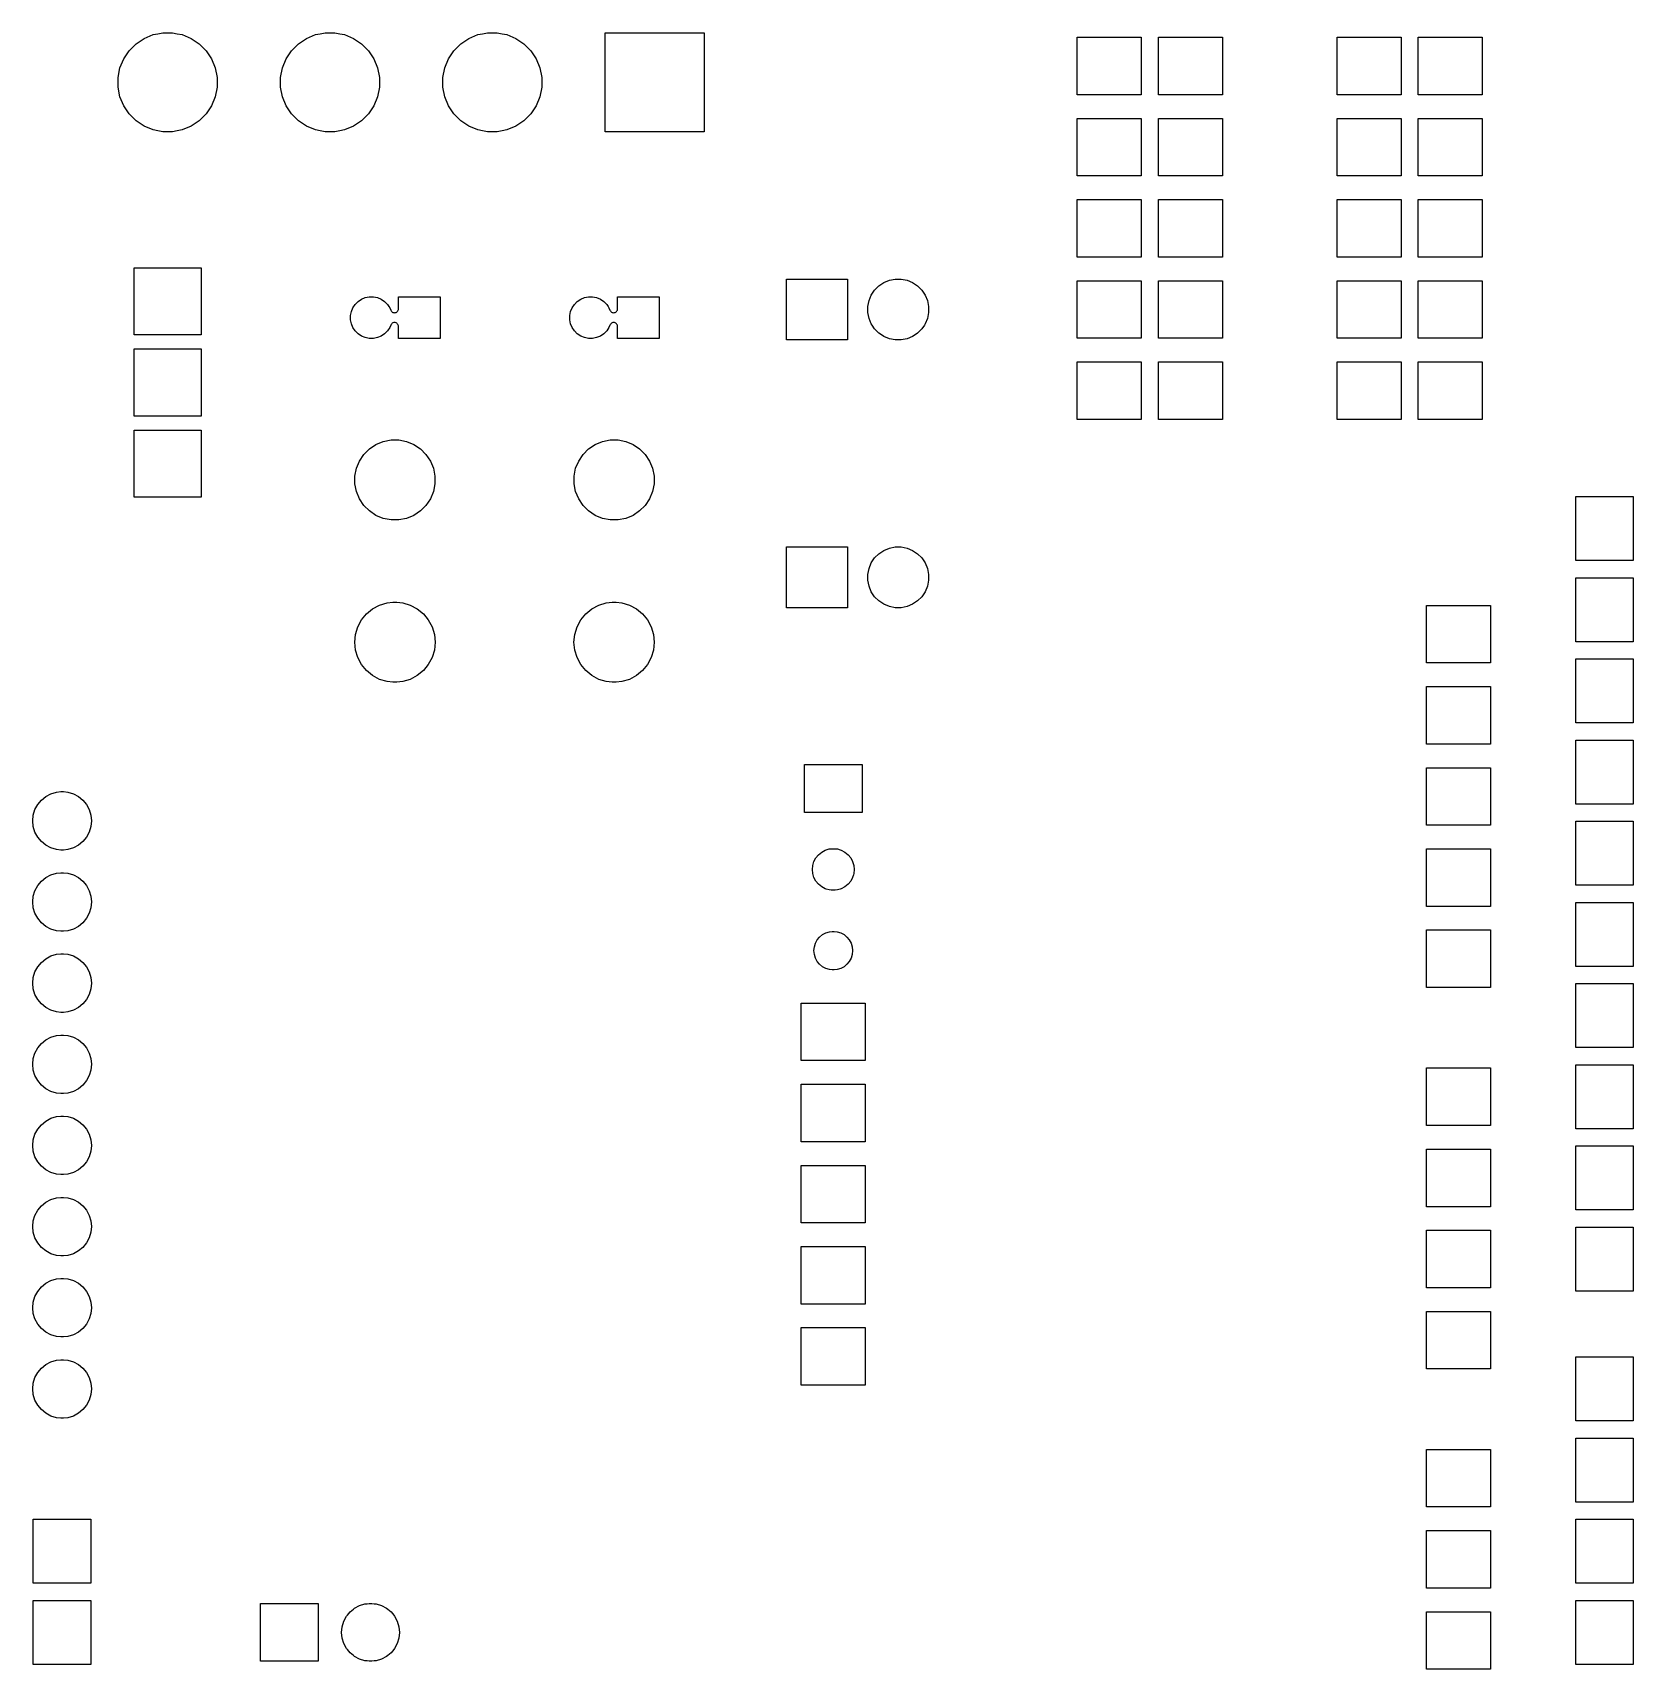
# Model space of a CAD drawing. Extents: x 98 to 148, y -146 to -44.
# Drawn here: x 97.9 to 148, y -95.4 to -44.2 of the extents above; entities that cross this region are included whole.
import ezdxf

# ---------------------------------------------------------------- set-up
doc = ezdxf.new("R2010")
doc.units = 0
doc.header["$MEASUREMENT"] = 0
doc.layers.add('BLACK', color=7, linetype='CONTINUOUS')

msp = doc.modelspace()

# ---------------------------------------------------------------- linework, layer by layer
at = {"layer": 'BLACK', "linetype": 'CONTINUOUS'}
for p, q in [((100.903, -44.7313), (101.119, -44.5153)), ((101.119, -44.5153), (101.373, -44.3455)), ((101.373, -44.3455), (101.656, -44.2286)), ((101.656, -44.2286), (101.805, -44.1988)), ((101.805, -44.1988), (101.955, -44.169)), ((101.955, -44.169), (102.261, -44.169)), ((102.261, -44.169), (102.411, -44.1988)), ((102.411, -44.1988), (102.56, -44.2286)), ((102.56, -44.2286), (102.843, -44.3455)), ((102.843, -44.3455), (103.097, -44.5153)), ((103.097, -44.5153), (103.313, -44.7313)), ((105.983, -44.7313), (106.199, -44.5153)), ((106.199, -44.5153), (106.453, -44.3455)), ((106.453, -44.3455), (106.736, -44.2286)), ((106.736, -44.2286), (106.885, -44.1988)), ((106.885, -44.1988), (107.035, -44.169)), ((107.035, -44.169), (107.341, -44.169)), ((107.341, -44.169), (107.491, -44.1988)), ((107.491, -44.1988), (107.64, -44.2286)), ((107.64, -44.2286), (107.923, -44.3455)), ((107.923, -44.3455), (108.177, -44.5153)), ((108.177, -44.5153), (108.393, -44.7313)), ((111.063, -44.7313), (111.279, -44.5153)), ((111.279, -44.5153), (111.533, -44.3455)), ((111.533, -44.3455), (111.816, -44.2286)), ((111.816, -44.2286), (111.965, -44.1988)), ((111.965, -44.1988), (112.115, -44.169)), ((112.115, -44.169), (112.421, -44.169)), ((112.421, -44.169), (112.571, -44.1988)), ((112.571, -44.1988), (112.72, -44.2286)), ((112.72, -44.2286), (113.003, -44.3455)), ((113.003, -44.3455), (113.257, -44.5153)), ((113.257, -44.5153), (113.473, -44.7313)), ((115.797, -47.271), (115.797, -44.169)), ((115.797, -44.169), (118.899, -44.169)), ((118.899, -44.169), (118.899, -47.271)), ((130.571, -46.113), (130.571, -44.311)), ((130.571, -44.311), (132.573, -44.311)), ((132.573, -44.311), (132.573, -46.113)), ((133.111, -46.113), (133.111, -44.311)), ((133.111, -44.311), (135.113, -44.311)), ((135.113, -44.311), (135.113, -46.113)), ((138.699, -46.113), (138.699, -44.311)), ((138.699, -44.311), (140.701, -44.311)), ((140.701, -44.311), (140.701, -46.113)), ((141.239, -46.113), (141.239, -44.311)), ((141.239, -44.311), (143.241, -44.311)), ((143.241, -44.311), (143.241, -46.113)), ((100.617, -45.2676), (100.734, -44.9853)), ((100.734, -44.9853), (100.903, -44.7313)), ((103.313, -44.7313), (103.482, -44.9853)), ((103.482, -44.9853), (103.599, -45.2676)), ((105.697, -45.2676), (105.814, -44.9853)), ((105.814, -44.9853), (105.983, -44.7313)), ((108.393, -44.7313), (108.562, -44.9853)), ((108.562, -44.9853), (108.679, -45.2676)), ((110.777, -45.2676), (110.894, -44.9853)), ((110.894, -44.9853), (111.063, -44.7313)), ((113.473, -44.7313), (113.642, -44.9853)), ((113.642, -44.9853), (113.759, -45.2676)), ((100.557, -45.5672), (100.617, -45.2676)), ((100.557, -45.8728), (100.557, -45.5672)), ((103.599, -45.2676), (103.659, -45.5672)), ((103.659, -45.5672), (103.659, -45.8728)), ((105.637, -45.5672), (105.697, -45.2676)), ((105.637, -45.8728), (105.637, -45.5672)), ((108.679, -45.2676), (108.739, -45.5672)), ((108.739, -45.5672), (108.739, -45.8728)), ((110.717, -45.5672), (110.777, -45.2676)), ((110.717, -45.8728), (110.717, -45.5672)), ((113.759, -45.2676), (113.819, -45.5672)), ((113.819, -45.5672), (113.819, -45.8728)), ((100.617, -46.1724), (100.557, -45.8728)), ((103.659, -45.8728), (103.599, -46.1724)), ((105.697, -46.1724), (105.637, -45.8728)), ((108.739, -45.8728), (108.679, -46.1724)), ((110.777, -46.1724), (110.717, -45.8728)), ((113.819, -45.8728), (113.759, -46.1724)), ((100.734, -46.4547), (100.617, -46.1724)), ((100.903, -46.7087), (100.734, -46.4547)), ((103.482, -46.4547), (103.313, -46.7087)), ((103.599, -46.1724), (103.482, -46.4547)), ((105.814, -46.4547), (105.697, -46.1724)), ((105.983, -46.7087), (105.814, -46.4547)), ((108.562, -46.4547), (108.393, -46.7087)), ((108.679, -46.1724), (108.562, -46.4547)), ((110.894, -46.4547), (110.777, -46.1724)), ((111.063, -46.7087), (110.894, -46.4547)), ((113.642, -46.4547), (113.473, -46.7087)), ((113.759, -46.1724), (113.642, -46.4547)), ((132.573, -46.113), (130.571, -46.113)), ((135.113, -46.113), (133.111, -46.113)), ((140.701, -46.113), (138.699, -46.113)), ((143.241, -46.113), (141.239, -46.113)), ((101.119, -46.9247), (100.903, -46.7087)), ((101.373, -47.0945), (101.119, -46.9247)), ((101.656, -47.2114), (101.373, -47.0945)), ((102.843, -47.0945), (102.56, -47.2114)), ((103.097, -46.9247), (102.843, -47.0945)), ((103.313, -46.7087), (103.097, -46.9247)), ((106.199, -46.9247), (105.983, -46.7087)), ((106.453, -47.0945), (106.199, -46.9247)), ((106.736, -47.2114), (106.453, -47.0945)), ((107.923, -47.0945), (107.64, -47.2114)), ((108.177, -46.9247), (107.923, -47.0945)), ((108.393, -46.7087), (108.177, -46.9247)), ((111.279, -46.9247), (111.063, -46.7087)), ((111.533, -47.0945), (111.279, -46.9247)), ((111.816, -47.2114), (111.533, -47.0945)), ((113.003, -47.0945), (112.72, -47.2114)), ((113.257, -46.9247), (113.003, -47.0945)), ((113.473, -46.7087), (113.257, -46.9247)), ((130.571, -48.653), (130.571, -46.851)), ((130.571, -46.851), (132.573, -46.851)), ((132.573, -46.851), (132.573, -48.653)), ((133.111, -48.653), (133.111, -46.851)), ((133.111, -46.851), (135.113, -46.851)), ((135.113, -46.851), (135.113, -48.653)), ((138.699, -48.653), (138.699, -46.851)), ((138.699, -46.851), (140.701, -46.851)), ((140.701, -46.851), (140.701, -48.653)), ((141.239, -48.653), (141.239, -46.851)), ((141.239, -46.851), (143.241, -46.851)), ((143.241, -46.851), (143.241, -48.653)), ((101.805, -47.2412), (101.656, -47.2114)), ((101.955, -47.271), (101.805, -47.2412)), ((102.261, -47.271), (101.955, -47.271)), ((102.411, -47.2412), (102.261, -47.271)), ((102.56, -47.2114), (102.411, -47.2412)), ((106.885, -47.2412), (106.736, -47.2114)), ((107.035, -47.271), (106.885, -47.2412)), ((107.341, -47.271), (107.035, -47.271)), ((107.491, -47.2412), (107.341, -47.271)), ((107.64, -47.2114), (107.491, -47.2412)), ((111.965, -47.2412), (111.816, -47.2114)), ((112.115, -47.271), (111.965, -47.2412)), ((112.421, -47.271), (112.115, -47.271)), ((112.571, -47.2412), (112.421, -47.271)), ((112.72, -47.2114), (112.571, -47.2412)), ((118.899, -47.271), (115.797, -47.271)), ((132.573, -48.653), (130.571, -48.653)), ((135.113, -48.653), (133.111, -48.653)), ((140.701, -48.653), (138.699, -48.653)), ((143.241, -48.653), (141.239, -48.653)), ((130.571, -51.193), (130.571, -49.391)), ((130.571, -49.391), (132.573, -49.391)), ((132.573, -49.391), (132.573, -51.193)), ((133.111, -51.193), (133.111, -49.391)), ((133.111, -49.391), (135.113, -49.391)), ((135.113, -49.391), (135.113, -51.193)), ((138.699, -51.193), (138.699, -49.391)), ((138.699, -49.391), (140.701, -49.391)), ((140.701, -49.391), (140.701, -51.193)), ((141.239, -51.193), (141.239, -49.391)), ((141.239, -49.391), (143.241, -49.391)), ((143.241, -49.391), (143.241, -51.193)), ((132.573, -51.193), (130.571, -51.193)), ((135.113, -51.193), (133.111, -51.193)), ((140.701, -51.193), (138.699, -51.193)), ((143.241, -51.193), (141.239, -51.193)), ((101.057, -53.629), (101.057, -51.527)), ((101.057, -51.527), (103.159, -51.527)), ((103.159, -51.527), (103.159, -53.629)), ((121.477, -53.783), (121.477, -51.881)), ((121.477, -51.881), (123.379, -51.881)), ((123.379, -51.881), (123.379, -53.783)), ((124.125, -52.3815), (124.229, -52.2258)), ((124.229, -52.2258), (124.362, -52.0933)), ((124.229, -52.2258), (124.229, -52.2258)), ((124.362, -52.0933), (124.518, -51.9892)), ((124.518, -51.9892), (124.691, -51.9175)), ((124.518, -51.9892), (124.518, -51.9892)), ((124.691, -51.9175), (124.874, -51.881)), ((124.874, -51.881), (125.062, -51.881)), ((125.062, -51.881), (125.245, -51.9175)), ((125.245, -51.9175), (125.418, -51.9892)), ((125.418, -51.9892), (125.418, -51.9892)), ((125.418, -51.9892), (125.574, -52.0933)), ((125.574, -52.0933), (125.707, -52.2258)), ((125.707, -52.2258), (125.707, -52.2258)), ((125.707, -52.2258), (125.811, -52.3815)), ((130.571, -53.733), (130.571, -51.931)), ((130.571, -51.931), (132.573, -51.931)), ((132.573, -51.931), (132.573, -53.733)), ((133.111, -53.733), (133.111, -51.931)), ((133.111, -51.931), (135.113, -51.931)), ((135.113, -51.931), (135.113, -53.733)), ((138.699, -53.733), (138.699, -51.931)), ((138.699, -51.931), (140.701, -51.931)), ((140.701, -51.931), (140.701, -53.733)), ((141.239, -53.733), (141.239, -51.931)), ((141.239, -51.931), (143.241, -51.931)), ((143.241, -51.931), (143.241, -53.733)), ((107.905, -52.7776), (107.976, -52.671)), ((107.976, -52.671), (108.067, -52.5803)), ((108.067, -52.5803), (108.174, -52.5091)), ((108.174, -52.5091), (108.292, -52.46)), ((108.292, -52.46), (108.418, -52.435)), ((108.418, -52.435), (108.546, -52.435)), ((108.546, -52.435), (108.672, -52.46)), ((108.672, -52.46), (108.79, -52.5091)), ((108.79, -52.5091), (108.897, -52.5803)), ((108.897, -52.5803), (108.988, -52.671)), ((108.988, -52.671), (109.033, -52.7383)), ((109.033, -52.7383), (109.059, -52.7776)), ((109.331, -52.8061), (109.331, -52.435)), ((109.331, -52.435), (110.633, -52.435)), ((110.633, -52.435), (110.633, -53.737)), ((114.763, -52.7776), (114.834, -52.671)), ((114.834, -52.671), (114.925, -52.5803)), ((114.925, -52.5803), (115.032, -52.5091)), ((115.032, -52.5091), (115.15, -52.46)), ((115.15, -52.46), (115.276, -52.435)), ((115.276, -52.435), (115.404, -52.435)), ((115.404, -52.435), (115.53, -52.46)), ((115.53, -52.46), (115.648, -52.5091)), ((115.648, -52.5091), (115.755, -52.5803)), ((115.755, -52.5803), (115.846, -52.671)), ((115.846, -52.671), (115.891, -52.7383)), ((115.891, -52.7383), (115.917, -52.7776)), ((116.189, -52.8061), (116.189, -52.435)), ((116.189, -52.435), (117.491, -52.435)), ((117.491, -52.435), (117.491, -53.737)), ((124.017, -52.7383), (124.054, -52.5546)), ((124.017, -52.9257), (124.017, -52.7383)), ((124.054, -52.5546), (124.125, -52.3815)), ((125.811, -52.3815), (125.882, -52.5546)), ((125.882, -52.5546), (125.919, -52.7383)), ((125.919, -52.7383), (125.919, -52.9257)), ((107.831, -53.0219), (107.856, -52.8961)), ((107.831, -53.1501), (107.831, -53.0219)), ((107.856, -53.2759), (107.831, -53.1501)), ((107.856, -52.8961), (107.905, -52.7776)), ((109.059, -52.7776), (109.091, -52.8539)), ((109.091, -52.8539), (109.102, -52.8756)), ((109.102, -52.8756), (109.118, -52.8945)), ((109.118, -52.8945), (109.137, -52.91)), ((109.137, -53.262), (109.118, -53.2775)), ((109.137, -52.91), (109.158, -52.9216)), ((109.158, -53.2504), (109.137, -53.262)), ((109.158, -52.9216), (109.182, -52.9287)), ((109.182, -53.2433), (109.158, -53.2504)), ((109.182, -52.9287), (109.206, -52.9311)), ((109.206, -53.2409), (109.182, -53.2433)), ((109.206, -52.9311), (109.23, -52.9287)), ((109.23, -53.2433), (109.206, -53.2409)), ((109.23, -52.9287), (109.254, -52.9216)), ((109.254, -53.2504), (109.23, -53.2433)), ((109.254, -52.9216), (109.275, -52.91)), ((109.275, -53.262), (109.254, -53.2504)), ((109.275, -52.91), (109.294, -52.8945)), ((109.294, -53.2775), (109.275, -53.262)), ((109.294, -52.8945), (109.31, -52.8756)), ((109.31, -52.8756), (109.321, -52.8539)), ((109.321, -52.8539), (109.329, -52.8305)), ((109.329, -52.8305), (109.331, -52.8061)), ((114.689, -53.0219), (114.714, -52.8961)), ((114.689, -53.1501), (114.689, -53.0219)), ((114.714, -53.2759), (114.689, -53.1501)), ((114.714, -52.8961), (114.763, -52.7776)), ((115.917, -52.7776), (115.949, -52.8539)), ((115.949, -52.8539), (115.96, -52.8756)), ((115.96, -52.8756), (115.976, -52.8945)), ((115.976, -52.8945), (115.995, -52.91)), ((115.995, -53.262), (115.976, -53.2775)), ((115.995, -52.91), (116.016, -52.9216)), ((116.016, -53.2504), (115.995, -53.262)), ((116.016, -52.9216), (116.04, -52.9287)), ((116.04, -53.2433), (116.016, -53.2504)), ((116.04, -52.9287), (116.064, -52.9311)), ((116.064, -53.2409), (116.04, -53.2433)), ((116.064, -52.9311), (116.088, -52.9287)), ((116.088, -53.2433), (116.064, -53.2409)), ((116.088, -52.9287), (116.112, -52.9216)), ((116.112, -53.2504), (116.088, -53.2433)), ((116.112, -52.9216), (116.133, -52.91)), ((116.133, -53.262), (116.112, -53.2504)), ((116.133, -52.91), (116.152, -52.8945)), ((116.152, -53.2775), (116.133, -53.262)), ((116.152, -52.8945), (116.168, -52.8756)), ((116.168, -52.8756), (116.179, -52.8539)), ((116.179, -52.8539), (116.187, -52.8305)), ((116.187, -52.8305), (116.189, -52.8061)), ((124.054, -53.1094), (124.017, -52.9257)), ((124.125, -53.2825), (124.054, -53.1094)), ((125.882, -53.1094), (125.811, -53.2825)), ((125.919, -52.9257), (125.882, -53.1094)), ((103.159, -53.629), (101.057, -53.629)), ((107.905, -53.3944), (107.856, -53.2759)), ((107.976, -53.501), (107.905, -53.3944)), ((108.067, -53.5917), (107.976, -53.501)), ((108.174, -53.6629), (108.067, -53.5917)), ((108.292, -53.712), (108.174, -53.6629)), ((108.174, -53.6629), (108.174, -53.6629)), ((108.174, -53.6629), (108.174, -53.6629)), ((108.418, -53.737), (108.292, -53.712)), ((108.546, -53.737), (108.418, -53.737)), ((108.672, -53.712), (108.546, -53.737)), ((108.79, -53.6629), (108.672, -53.712)), ((108.897, -53.5917), (108.79, -53.6629)), ((108.79, -53.6629), (108.79, -53.6629)), ((108.79, -53.6629), (108.79, -53.6629)), ((108.988, -53.501), (108.897, -53.5917)), ((109.059, -53.3944), (108.988, -53.501)), ((109.091, -53.3181), (109.059, -53.3944)), ((109.102, -53.2964), (109.091, -53.3181)), ((109.118, -53.2775), (109.102, -53.2964)), ((109.31, -53.2964), (109.294, -53.2775)), ((109.321, -53.3181), (109.31, -53.2964)), ((109.329, -53.3415), (109.321, -53.3181)), ((109.331, -53.3659), (109.329, -53.3415)), ((109.331, -53.737), (109.331, -53.3659)), ((110.633, -53.737), (109.331, -53.737)), ((114.763, -53.3944), (114.714, -53.2759)), ((114.834, -53.501), (114.763, -53.3944)), ((114.925, -53.5917), (114.834, -53.501)), ((115.032, -53.6629), (114.925, -53.5917)), ((115.15, -53.712), (115.032, -53.6629)), ((115.032, -53.6629), (115.032, -53.6629)), ((115.032, -53.6629), (115.032, -53.6629)), ((115.276, -53.737), (115.15, -53.712)), ((115.404, -53.737), (115.276, -53.737)), ((115.53, -53.712), (115.404, -53.737)), ((115.648, -53.6629), (115.53, -53.712)), ((115.755, -53.5917), (115.648, -53.6629)), ((115.648, -53.6629), (115.648, -53.6629)), ((115.648, -53.6629), (115.648, -53.6629)), ((115.846, -53.501), (115.755, -53.5917)), ((115.917, -53.3944), (115.846, -53.501)), ((115.949, -53.3181), (115.917, -53.3944)), ((115.96, -53.2964), (115.949, -53.3181)), ((115.976, -53.2775), (115.96, -53.2964)), ((116.168, -53.2964), (116.152, -53.2775)), ((116.179, -53.3181), (116.168, -53.2964)), ((116.187, -53.3415), (116.179, -53.3181)), ((116.189, -53.3659), (116.187, -53.3415)), ((116.189, -53.737), (116.189, -53.3659)), ((117.491, -53.737), (116.189, -53.737)), ((124.149, -53.3181), (124.125, -53.2825)), ((124.229, -53.4382), (124.149, -53.3181)), ((124.362, -53.5707), (124.229, -53.4382)), ((124.44, -53.6231), (124.362, -53.5707)), ((124.518, -53.6748), (124.44, -53.6231)), ((124.691, -53.7465), (124.518, -53.6748)), ((124.874, -53.783), (124.691, -53.7465)), ((125.245, -53.7465), (125.062, -53.783)), ((125.418, -53.6748), (125.245, -53.7465)), ((125.496, -53.6231), (125.418, -53.6748)), ((125.574, -53.5707), (125.496, -53.6231)), ((125.707, -53.4382), (125.574, -53.5707)), ((125.787, -53.3181), (125.707, -53.4382)), ((125.811, -53.2825), (125.787, -53.3181)), ((132.573, -53.733), (130.571, -53.733)), ((135.113, -53.733), (133.111, -53.733)), ((140.701, -53.733), (138.699, -53.733)), ((143.241, -53.733), (141.239, -53.733)), ((101.057, -56.169), (101.057, -54.067)), ((101.057, -54.067), (103.159, -54.067)), ((103.159, -54.067), (103.159, -56.169)), ((123.379, -53.783), (121.477, -53.783)), ((125.062, -53.783), (124.874, -53.783)), ((130.571, -56.273), (130.571, -54.471)), ((130.571, -54.471), (132.573, -54.471)), ((132.573, -54.471), (132.573, -56.273)), ((133.111, -56.273), (133.111, -54.471)), ((133.111, -54.471), (135.113, -54.471)), ((135.113, -54.471), (135.113, -56.273)), ((138.699, -56.273), (138.699, -54.471)), ((138.699, -54.471), (140.701, -54.471)), ((140.701, -54.471), (140.701, -56.273)), ((141.239, -56.273), (141.239, -54.471)), ((141.239, -54.471), (143.241, -54.471)), ((143.241, -54.471), (143.241, -56.273)), ((103.159, -56.169), (101.057, -56.169)), ((132.573, -56.273), (130.571, -56.273)), ((135.113, -56.273), (133.111, -56.273)), ((140.701, -56.273), (138.699, -56.273)), ((143.241, -56.273), (141.239, -56.273)), ((101.057, -58.709), (101.057, -56.607)), ((101.057, -56.607), (103.159, -56.607)), ((103.159, -56.607), (103.159, -58.709)), ((108.248, -57.3685), (108.423, -57.1943)), ((108.423, -57.1943), (108.627, -57.0574)), ((108.627, -57.0574), (108.855, -56.9631)), ((108.855, -56.9631), (109.097, -56.915)), ((109.097, -56.915), (109.343, -56.915)), ((109.343, -56.915), (109.585, -56.9631)), ((109.585, -56.9631), (109.813, -57.0574)), ((109.813, -57.0574), (110.017, -57.1943)), ((110.017, -57.1943), (110.192, -57.3685)), ((115.106, -57.3685), (115.281, -57.1943)), ((115.281, -57.1943), (115.485, -57.0574)), ((115.485, -57.0574), (115.713, -56.9631)), ((115.713, -56.9631), (115.955, -56.915)), ((115.955, -56.915), (116.201, -56.915)), ((116.201, -56.915), (116.443, -56.9631)), ((116.443, -56.9631), (116.671, -57.0574)), ((116.671, -57.0574), (116.875, -57.1943)), ((116.875, -57.1943), (117.05, -57.3685)), ((107.969, -58.0428), (108.017, -57.8011)), ((108.017, -57.8011), (108.111, -57.5734)), ((108.111, -57.5734), (108.248, -57.3685)), ((110.192, -57.3685), (110.329, -57.5734)), ((110.329, -57.5734), (110.423, -57.8011)), ((110.423, -57.8011), (110.471, -58.0428)), ((114.827, -58.0428), (114.875, -57.8011)), ((114.875, -57.8011), (114.969, -57.5734)), ((114.969, -57.5734), (115.106, -57.3685)), ((117.05, -57.3685), (117.187, -57.5734)), ((117.187, -57.5734), (117.281, -57.8011)), ((117.281, -57.8011), (117.329, -58.0428)), ((107.969, -58.2892), (107.969, -58.0428)), ((108.017, -58.5309), (107.969, -58.2892)), ((110.471, -58.2892), (110.423, -58.5309)), ((110.471, -58.0428), (110.471, -58.2892)), ((114.827, -58.2892), (114.827, -58.0428)), ((114.875, -58.5309), (114.827, -58.2892)), ((117.329, -58.2892), (117.281, -58.5309)), ((117.329, -58.0428), (117.329, -58.2892)), ((103.159, -58.709), (101.057, -58.709)), ((108.111, -58.7586), (108.017, -58.5309)), ((108.248, -58.9635), (108.111, -58.7586)), ((110.329, -58.7586), (110.192, -58.9635)), ((110.423, -58.5309), (110.329, -58.7586)), ((114.969, -58.7586), (114.875, -58.5309)), ((115.106, -58.9635), (114.969, -58.7586)), ((117.187, -58.7586), (117.05, -58.9635)), ((117.281, -58.5309), (117.187, -58.7586)), ((146.165, -60.691), (146.165, -58.689)), ((146.165, -58.689), (147.967, -58.689)), ((147.967, -58.689), (147.967, -60.691)), ((108.423, -59.1377), (108.248, -58.9635)), ((108.627, -59.2746), (108.423, -59.1377)), ((108.855, -59.3689), (108.627, -59.2746)), ((108.627, -59.2746), (108.627, -59.2746)), ((108.627, -59.2746), (108.627, -59.2746)), ((109.097, -59.417), (108.855, -59.3689)), ((109.585, -59.3689), (109.343, -59.417)), ((109.813, -59.2746), (109.585, -59.3689)), ((110.017, -59.1377), (109.813, -59.2746)), ((109.813, -59.2746), (109.813, -59.2746)), ((109.813, -59.2746), (109.813, -59.2746)), ((110.192, -58.9635), (110.017, -59.1377)), ((115.281, -59.1377), (115.106, -58.9635)), ((115.485, -59.2746), (115.281, -59.1377)), ((115.713, -59.3689), (115.485, -59.2746)), ((115.485, -59.2746), (115.485, -59.2746)), ((115.485, -59.2746), (115.485, -59.2746)), ((115.955, -59.417), (115.713, -59.3689)), ((116.443, -59.3689), (116.201, -59.417)), ((116.671, -59.2746), (116.443, -59.3689)), ((116.875, -59.1377), (116.671, -59.2746)), ((116.671, -59.2746), (116.671, -59.2746)), ((116.671, -59.2746), (116.671, -59.2746)), ((117.05, -58.9635), (116.875, -59.1377)), ((109.343, -59.417), (109.097, -59.417)), ((116.201, -59.417), (115.955, -59.417)), ((121.477, -62.165), (121.477, -60.263)), ((121.477, -60.263), (123.379, -60.263)), ((123.379, -60.263), (123.379, -62.165)), ((124.362, -60.4753), (124.518, -60.3712)), ((124.518, -60.3712), (124.691, -60.2995)), ((124.518, -60.3712), (124.518, -60.3712)), ((124.691, -60.2995), (124.874, -60.263)), ((124.874, -60.263), (125.062, -60.263)), ((125.062, -60.263), (125.245, -60.2995)), ((125.245, -60.2995), (125.418, -60.3712)), ((125.418, -60.3712), (125.418, -60.3712)), ((125.418, -60.3712), (125.574, -60.4753)), ((124.017, -61.1203), (124.054, -60.9366)), ((124.054, -60.9366), (124.125, -60.7635)), ((124.125, -60.7635), (124.229, -60.6078)), ((124.229, -60.6078), (124.362, -60.4753)), ((124.229, -60.6078), (124.229, -60.6078)), ((125.574, -60.4753), (125.707, -60.6078)), ((125.707, -60.6078), (125.707, -60.6078)), ((125.707, -60.6078), (125.811, -60.7635)), ((125.811, -60.7635), (125.882, -60.9366)), ((125.882, -60.9366), (125.919, -61.1203)), ((147.967, -60.691), (146.165, -60.691)), ((124.017, -61.3077), (124.017, -61.1203)), ((124.054, -61.4914), (124.017, -61.3077)), ((125.919, -61.3077), (125.882, -61.4914)), ((125.919, -61.1203), (125.919, -61.3077)), ((146.165, -63.231), (146.165, -61.229)), ((146.165, -61.229), (147.967, -61.229)), ((147.967, -61.229), (147.967, -63.231)), ((124.125, -61.6645), (124.054, -61.4914)), ((124.229, -61.8202), (124.125, -61.6645)), ((124.125, -61.6645), (124.125, -61.6645)), ((124.362, -61.9527), (124.229, -61.8202)), ((124.425, -61.995), (124.362, -61.9527)), ((125.574, -61.9527), (125.511, -61.995)), ((125.707, -61.8202), (125.574, -61.9527)), ((125.811, -61.6645), (125.707, -61.8202)), ((125.882, -61.4914), (125.811, -61.6645)), ((125.811, -61.6645), (125.811, -61.6645)), ((108.175, -62.5476), (108.331, -62.3571)), ((108.331, -62.3571), (108.522, -62.2008)), ((108.522, -62.2008), (108.739, -62.0846)), ((108.739, -62.0846), (108.975, -62.0131)), ((108.975, -62.0131), (109.159, -61.995)), ((109.159, -61.995), (109.281, -61.995)), ((109.281, -61.995), (109.465, -62.0131)), ((109.465, -62.0131), (109.701, -62.0846)), ((109.701, -62.0846), (109.918, -62.2008)), ((109.918, -62.2008), (110.109, -62.3571)), ((110.109, -62.3571), (110.265, -62.5476)), ((115.033, -62.5476), (115.189, -62.3571)), ((115.189, -62.3571), (115.38, -62.2008)), ((115.38, -62.2008), (115.597, -62.0846)), ((115.597, -62.0846), (115.833, -62.0131)), ((115.833, -62.0131), (116.017, -61.995)), ((116.017, -61.995), (116.139, -61.995)), ((116.139, -61.995), (116.323, -62.0131)), ((116.323, -62.0131), (116.559, -62.0846)), ((116.559, -62.0846), (116.776, -62.2008)), ((116.776, -62.2008), (116.967, -62.3571)), ((116.967, -62.3571), (117.123, -62.5476)), ((123.379, -62.165), (121.477, -62.165)), ((124.518, -62.0568), (124.425, -61.995)), ((124.691, -62.1285), (124.518, -62.0568)), ((124.874, -62.165), (124.691, -62.1285)), ((125.062, -62.165), (124.874, -62.165)), ((125.245, -62.1285), (125.062, -62.165)), ((125.418, -62.0568), (125.245, -62.1285)), ((125.511, -61.995), (125.418, -62.0568)), ((141.493, -63.893), (141.493, -62.091)), ((141.493, -62.091), (143.495, -62.091)), ((143.495, -62.091), (143.495, -63.893)), ((107.987, -63.0008), (108.059, -62.7649)), ((108.059, -62.7649), (108.175, -62.5476)), ((110.265, -62.5476), (110.381, -62.7649)), ((110.381, -62.7649), (110.453, -63.0008)), ((114.845, -63.0008), (114.917, -62.7649)), ((114.917, -62.7649), (115.033, -62.5476)), ((117.123, -62.5476), (117.239, -62.7649)), ((117.239, -62.7649), (117.311, -63.0008)), ((107.963, -63.246), (107.987, -63.0008)), ((107.987, -63.4912), (107.963, -63.246)), ((108.059, -63.7271), (107.987, -63.4912)), ((110.453, -63.4912), (110.381, -63.7271)), ((110.453, -63.0008), (110.477, -63.246)), ((110.477, -63.246), (110.453, -63.4912)), ((114.821, -63.246), (114.845, -63.0008)), ((114.845, -63.4912), (114.821, -63.246)), ((114.917, -63.7271), (114.845, -63.4912)), ((117.311, -63.4912), (117.239, -63.7271)), ((117.311, -63.0008), (117.335, -63.246)), ((117.335, -63.246), (117.311, -63.4912)), ((147.967, -63.231), (146.165, -63.231)), ((108.175, -63.9444), (108.059, -63.7271)), ((108.331, -64.1349), (108.175, -63.9444)), ((110.265, -63.9444), (110.109, -64.1349)), ((110.381, -63.7271), (110.265, -63.9444)), ((115.033, -63.9444), (114.917, -63.7271)), ((115.189, -64.1349), (115.033, -63.9444)), ((117.123, -63.9444), (116.967, -64.1349)), ((117.239, -63.7271), (117.123, -63.9444)), ((143.495, -63.893), (141.493, -63.893)), ((146.165, -65.771), (146.165, -63.769)), ((146.165, -63.769), (147.967, -63.769)), ((147.967, -63.769), (147.967, -65.771)), ((108.522, -64.2912), (108.331, -64.1349)), ((108.739, -64.4074), (108.522, -64.2912)), ((108.975, -64.4789), (108.739, -64.4074)), ((109.159, -64.497), (108.975, -64.4789)), ((109.281, -64.497), (109.159, -64.497)), ((109.465, -64.4789), (109.281, -64.497)), ((109.701, -64.4074), (109.465, -64.4789)), ((109.918, -64.2912), (109.701, -64.4074)), ((110.109, -64.1349), (109.918, -64.2912)), ((115.38, -64.2912), (115.189, -64.1349)), ((115.597, -64.4074), (115.38, -64.2912)), ((115.833, -64.4789), (115.597, -64.4074)), ((116.017, -64.497), (115.833, -64.4789)), ((116.139, -64.497), (116.017, -64.497)), ((116.323, -64.4789), (116.139, -64.497)), ((116.559, -64.4074), (116.323, -64.4789)), ((116.776, -64.2912), (116.559, -64.4074)), ((116.967, -64.1349), (116.776, -64.2912)), ((141.493, -66.433), (141.493, -64.631)), ((141.493, -64.631), (143.495, -64.631)), ((143.495, -64.631), (143.495, -66.433)), ((147.967, -65.771), (146.165, -65.771)), ((143.495, -66.433), (141.493, -66.433)), ((146.165, -68.311), (146.165, -66.309)), ((146.165, -66.309), (147.967, -66.309)), ((147.967, -66.309), (147.967, -68.311)), ((122.035, -68.569), (122.035, -67.067)), ((122.035, -67.067), (123.837, -67.067)), ((123.837, -67.067), (123.837, -68.569)), ((141.493, -68.973), (141.493, -67.171)), ((141.493, -67.171), (143.495, -67.171)), ((143.495, -67.171), (143.495, -68.973)), ((98.1562, -68.1842), (98.2954, -68.0699)), ((98.2954, -68.0699), (98.4543, -67.9849)), ((98.4543, -67.9849), (98.6267, -67.9326)), ((98.6267, -67.9326), (98.7611, -67.9194)), ((98.7611, -67.9194), (98.8509, -67.9194)), ((98.8509, -67.9194), (98.9853, -67.9326)), ((98.9853, -67.9326), (99.1577, -67.9849)), ((99.1577, -67.9849), (99.3166, -68.0699)), ((99.3166, -68.0699), (99.4558, -68.1842)), ((97.9046, -68.6547), (97.9569, -68.4823)), ((97.9569, -68.4823), (98.0419, -68.3234)), ((98.0419, -68.3234), (98.1562, -68.1842)), ((99.4558, -68.1842), (99.5701, -68.3234)), ((99.5701, -68.3234), (99.6551, -68.4823)), ((99.6551, -68.4823), (99.7074, -68.6547)), ((123.837, -68.569), (122.035, -68.569)), ((147.967, -68.311), (146.165, -68.311)), ((97.887, -68.834), (97.9046, -68.6547)), ((97.9046, -69.0133), (97.887, -68.834)), ((97.9569, -69.1857), (97.9046, -69.0133)), ((99.7074, -69.0133), (99.6551, -69.1857)), ((99.7074, -68.6547), (99.725, -68.834)), ((99.725, -68.834), (99.7074, -69.0133)), ((143.495, -68.973), (141.493, -68.973)), ((146.165, -70.851), (146.165, -68.849)), ((146.165, -68.849), (147.967, -68.849)), ((147.967, -68.849), (147.967, -70.851)), ((98.0419, -69.3446), (97.9569, -69.1857)), ((98.1562, -69.4838), (98.0419, -69.3446)), ((98.2954, -69.5981), (98.1562, -69.4838)), ((98.4543, -69.6831), (98.2954, -69.5981)), ((99.3166, -69.5981), (99.1577, -69.6831)), ((99.4558, -69.4838), (99.3166, -69.5981)), ((99.5701, -69.3446), (99.4558, -69.4838)), ((99.6551, -69.1857), (99.5701, -69.3446)), ((98.6267, -69.7354), (98.4543, -69.6831)), ((98.7611, -69.7486), (98.6267, -69.7354)), ((98.8509, -69.7486), (98.7611, -69.7486)), ((98.9853, -69.7354), (98.8509, -69.7486)), ((99.1577, -69.6831), (98.9853, -69.7354)), ((122.294, -70.2304), (122.332, -70.1077)), ((122.332, -70.1077), (122.392, -69.9946)), ((122.332, -70.1077), (122.332, -70.1077)), ((122.392, -69.9946), (122.473, -69.8954)), ((122.473, -69.8954), (122.573, -69.8141)), ((122.573, -69.8141), (122.686, -69.7536)), ((122.686, -69.7536), (122.718, -69.744)), ((122.718, -69.744), (122.808, -69.7164)), ((122.808, -69.7164), (122.872, -69.7101)), ((122.872, -69.7101), (122.904, -69.707)), ((122.904, -69.707), (122.968, -69.707)), ((122.968, -69.707), (123, -69.7101)), ((123, -69.7101), (123.064, -69.7164)), ((123.064, -69.7164), (123.154, -69.744)), ((123.154, -69.744), (123.186, -69.7536)), ((123.186, -69.7536), (123.299, -69.8141)), ((123.299, -69.8141), (123.399, -69.8954)), ((123.399, -69.8954), (123.48, -69.9946)), ((123.48, -69.9946), (123.54, -70.1077)), ((123.54, -70.1077), (123.54, -70.1077)), ((123.54, -70.1077), (123.578, -70.2304)), ((141.493, -71.513), (141.493, -69.711)), ((141.493, -69.711), (143.495, -69.711)), ((143.495, -69.711), (143.495, -71.513)), ((98.1562, -70.7242), (98.2954, -70.6099)), ((98.2954, -70.6099), (98.4543, -70.5249)), ((98.4543, -70.5249), (98.6267, -70.4726)), ((98.6267, -70.4726), (98.7611, -70.4594)), ((98.7611, -70.4594), (98.8509, -70.4594)), ((98.8509, -70.4594), (98.9853, -70.4726)), ((98.9853, -70.4726), (99.1577, -70.5249)), ((99.1577, -70.5249), (99.3166, -70.6099)), ((99.3166, -70.6099), (99.4558, -70.7242)), ((122.282, -70.358), (122.294, -70.2304)), ((122.294, -70.4856), (122.282, -70.358)), ((122.306, -70.5249), (122.294, -70.4856)), ((122.332, -70.6083), (122.306, -70.5249)), ((122.392, -70.7214), (122.332, -70.6083)), ((123.54, -70.6083), (123.48, -70.7214)), ((123.566, -70.5249), (123.54, -70.6083)), ((123.578, -70.4856), (123.566, -70.5249)), ((123.578, -70.2304), (123.59, -70.358)), ((123.59, -70.358), (123.578, -70.4856)), ((97.887, -71.374), (97.9046, -71.1947)), ((97.9046, -71.1947), (97.9569, -71.0223)), ((97.9569, -71.0223), (98.0419, -70.8634)), ((98.0419, -70.8634), (98.1562, -70.7242)), ((99.4558, -70.7242), (99.5701, -70.8634)), ((99.5701, -70.8634), (99.6551, -71.0223)), ((99.6551, -71.0223), (99.7074, -71.1947)), ((99.7074, -71.1947), (99.725, -71.374)), ((122.473, -70.8206), (122.392, -70.7214)), ((122.573, -70.9019), (122.473, -70.8206)), ((122.686, -70.9624), (122.573, -70.9019)), ((122.718, -70.972), (122.686, -70.9624)), ((122.808, -70.9996), (122.718, -70.972)), ((122.872, -71.0059), (122.808, -70.9996)), ((122.904, -71.009), (122.872, -71.0059)), ((122.968, -71.009), (122.904, -71.009)), ((123, -71.0059), (122.968, -71.009)), ((123.064, -70.9996), (123, -71.0059)), ((123.154, -70.972), (123.064, -70.9996)), ((123.186, -70.9624), (123.154, -70.972)), ((123.299, -70.9019), (123.186, -70.9624)), ((123.399, -70.8206), (123.299, -70.9019)), ((123.48, -70.7214), (123.399, -70.8206)), ((147.967, -70.851), (146.165, -70.851)), ((97.9046, -71.5533), (97.887, -71.374)), ((97.9569, -71.7257), (97.9046, -71.5533)), ((99.7074, -71.5533), (99.6551, -71.7257)), ((99.725, -71.374), (99.7074, -71.5533)), ((143.495, -71.513), (141.493, -71.513)), ((146.165, -73.391), (146.165, -71.389)), ((146.165, -71.389), (147.967, -71.389)), ((147.967, -71.389), (147.967, -73.391)), ((98.0419, -71.8846), (97.9569, -71.7257)), ((98.1562, -72.0238), (98.0419, -71.8846)), ((98.2954, -72.1381), (98.1562, -72.0238)), ((98.4543, -72.2231), (98.2954, -72.1381)), ((99.3166, -72.1381), (99.1577, -72.2231)), ((99.4558, -72.0238), (99.3166, -72.1381)), ((99.5701, -71.8846), (99.4558, -72.0238)), ((99.6551, -71.7257), (99.5701, -71.8846)), ((98.6267, -72.2754), (98.4543, -72.2231)), ((98.7611, -72.2886), (98.6267, -72.2754)), ((98.8509, -72.2886), (98.7611, -72.2886)), ((98.9853, -72.2754), (98.8509, -72.2886)), ((99.1577, -72.2231), (98.9853, -72.2754)), ((122.344, -72.7802), (122.378, -72.6669)), ((122.378, -72.6669), (122.434, -72.5625)), ((122.434, -72.5625), (122.509, -72.471)), ((122.509, -72.471), (122.6, -72.3959)), ((122.6, -72.3959), (122.705, -72.3401)), ((122.705, -72.3401), (122.818, -72.3057)), ((122.818, -72.3057), (122.906, -72.297)), ((122.906, -72.297), (122.966, -72.297)), ((122.966, -72.297), (123.054, -72.3057)), ((123.054, -72.3057), (123.167, -72.3401)), ((123.167, -72.3401), (123.272, -72.3959)), ((123.272, -72.3959), (123.363, -72.471)), ((123.363, -72.471), (123.438, -72.5625)), ((123.438, -72.5625), (123.494, -72.6669)), ((123.494, -72.6669), (123.528, -72.7802)), ((141.493, -74.053), (141.493, -72.251)), ((141.493, -72.251), (143.495, -72.251)), ((143.495, -72.251), (143.495, -74.053)), ((98.1562, -73.2642), (98.2954, -73.1499)), ((98.2954, -73.1499), (98.4543, -73.0649)), ((98.4543, -73.0649), (98.6267, -73.0126)), ((98.6267, -73.0126), (98.7611, -72.9994)), ((98.7611, -72.9994), (98.8509, -72.9994)), ((98.8509, -72.9994), (98.9853, -73.0126)), ((98.9853, -73.0126), (99.1577, -73.0649)), ((99.1577, -73.0649), (99.3166, -73.1499)), ((99.3166, -73.1499), (99.4558, -73.2642)), ((122.332, -72.898), (122.344, -72.7802)), ((122.344, -73.0158), (122.332, -72.898)), ((122.378, -73.1291), (122.344, -73.0158)), ((122.434, -73.2335), (122.378, -73.1291)), ((122.509, -73.325), (122.434, -73.2335)), ((123.438, -73.2335), (123.363, -73.325)), ((123.494, -73.1291), (123.438, -73.2335)), ((123.528, -73.0158), (123.494, -73.1291)), ((123.528, -72.7802), (123.54, -72.898)), ((123.54, -72.898), (123.528, -73.0158)), ((97.887, -73.914), (97.9046, -73.7347)), ((97.9046, -73.7347), (97.9569, -73.5623)), ((97.9569, -73.5623), (98.0419, -73.4034)), ((98.0419, -73.4034), (98.1562, -73.2642)), ((99.4558, -73.2642), (99.5701, -73.4034)), ((99.5701, -73.4034), (99.6551, -73.5623)), ((99.6551, -73.5623), (99.7074, -73.7347)), ((99.7074, -73.7347), (99.725, -73.914)), ((122.6, -73.4001), (122.509, -73.325)), ((122.705, -73.4559), (122.6, -73.4001)), ((122.818, -73.4903), (122.705, -73.4559)), ((122.906, -73.499), (122.818, -73.4903)), ((122.966, -73.499), (122.906, -73.499)), ((123.054, -73.4903), (122.966, -73.499)), ((123.167, -73.4559), (123.054, -73.4903)), ((123.272, -73.4001), (123.167, -73.4559)), ((123.363, -73.325), (123.272, -73.4001)), ((147.967, -73.391), (146.165, -73.391)), ((97.9046, -74.0933), (97.887, -73.914)), ((97.9569, -74.2657), (97.9046, -74.0933)), ((98.0419, -74.4246), (97.9569, -74.2657)), ((99.6551, -74.2657), (99.5701, -74.4246)), ((99.7074, -74.0933), (99.6551, -74.2657)), ((99.725, -73.914), (99.7074, -74.0933)), ((143.495, -74.053), (141.493, -74.053)), ((146.165, -75.931), (146.165, -73.929)), ((146.165, -73.929), (147.967, -73.929)), ((147.967, -73.929), (147.967, -75.931)), ((98.1562, -74.5638), (98.0419, -74.4246)), ((98.2954, -74.6781), (98.1562, -74.5638)), ((98.4543, -74.7631), (98.2954, -74.6781)), ((98.6267, -74.8154), (98.4543, -74.7631)), ((99.1577, -74.7631), (98.9853, -74.8154)), ((99.3166, -74.6781), (99.1577, -74.7631)), ((99.4558, -74.5638), (99.3166, -74.6781)), ((99.5701, -74.4246), (99.4558, -74.5638)), ((121.935, -76.339), (121.935, -74.537)), ((121.935, -74.537), (123.937, -74.537)), ((123.937, -74.537), (123.937, -76.339)), ((98.7611, -74.8286), (98.6267, -74.8154)), ((98.8509, -74.8286), (98.7611, -74.8286)), ((98.9853, -74.8154), (98.8509, -74.8286)), ((98.0419, -75.9434), (98.1562, -75.8042)), ((98.1562, -75.8042), (98.2954, -75.6899)), ((98.2954, -75.6899), (98.4543, -75.6049)), ((98.4543, -75.6049), (98.6267, -75.5526)), ((98.6267, -75.5526), (98.7611, -75.5394)), ((98.7611, -75.5394), (98.8509, -75.5394)), ((98.8509, -75.5394), (98.9853, -75.5526)), ((98.9853, -75.5526), (99.1577, -75.6049)), ((99.1577, -75.6049), (99.3166, -75.6899)), ((99.3166, -75.6899), (99.4558, -75.8042)), ((99.4558, -75.8042), (99.5701, -75.9434)), ((97.887, -76.454), (97.9046, -76.2747)), ((97.9046, -76.2747), (97.9569, -76.1023)), ((97.9569, -76.1023), (98.0419, -75.9434)), ((99.5701, -75.9434), (99.6551, -76.1023)), ((99.6551, -76.1023), (99.7074, -76.2747)), ((99.7074, -76.2747), (99.725, -76.454)), ((147.967, -75.931), (146.165, -75.931)), ((97.9046, -76.6333), (97.887, -76.454)), ((97.9569, -76.8057), (97.9046, -76.6333)), ((98.0419, -76.9646), (97.9569, -76.8057)), ((99.6551, -76.8057), (99.5701, -76.9646)), ((99.7074, -76.6333), (99.6551, -76.8057)), ((99.725, -76.454), (99.7074, -76.6333)), ((123.937, -76.339), (121.935, -76.339)), ((141.493, -78.371), (141.493, -76.569)), ((141.493, -76.569), (143.495, -76.569)), ((143.495, -76.569), (143.495, -78.371)), ((146.165, -78.471), (146.165, -76.469)), ((146.165, -76.469), (147.967, -76.469)), ((147.967, -76.469), (147.967, -78.471)), ((98.1562, -77.1038), (98.0419, -76.9646)), ((98.2954, -77.2181), (98.1562, -77.1038)), ((98.4543, -77.3031), (98.2954, -77.2181)), ((98.6267, -77.3554), (98.4543, -77.3031)), ((99.1577, -77.3031), (98.9853, -77.3554)), ((99.3166, -77.2181), (99.1577, -77.3031)), ((99.4558, -77.1038), (99.3166, -77.2181)), ((99.5701, -76.9646), (99.4558, -77.1038)), ((121.935, -78.879), (121.935, -77.077)), ((121.935, -77.077), (123.937, -77.077)), ((123.937, -77.077), (123.937, -78.879)), ((98.7611, -77.3686), (98.6267, -77.3554)), ((98.8509, -77.3686), (98.7611, -77.3686)), ((98.9853, -77.3554), (98.8509, -77.3686)), ((98.0419, -78.4834), (98.1562, -78.3442)), ((98.1562, -78.3442), (98.2954, -78.2299)), ((98.2954, -78.2299), (98.4543, -78.1449)), ((98.4543, -78.1449), (98.6267, -78.0926)), ((98.6267, -78.0926), (98.7611, -78.0794)), ((98.7611, -78.0794), (98.8509, -78.0794)), ((98.8509, -78.0794), (98.9853, -78.0926)), ((98.9853, -78.0926), (99.1577, -78.1449)), ((99.1577, -78.1449), (99.3166, -78.2299)), ((99.3166, -78.2299), (99.4558, -78.3442)), ((99.4558, -78.3442), (99.5701, -78.4834)), ((97.887, -78.994), (97.9046, -78.8147)), ((97.9046, -78.8147), (97.9569, -78.6423)), ((97.9569, -78.6423), (98.0419, -78.4834)), ((99.5701, -78.4834), (99.6551, -78.6423)), ((99.6551, -78.6423), (99.7074, -78.8147)), ((99.7074, -78.8147), (99.725, -78.994)), ((143.495, -78.371), (141.493, -78.371)), ((147.967, -78.471), (146.165, -78.471)), ((97.9046, -79.1733), (97.887, -78.994)), ((97.9569, -79.3457), (97.9046, -79.1733)), ((98.0419, -79.5046), (97.9569, -79.3457)), ((99.6551, -79.3457), (99.5701, -79.5046)), ((99.7074, -79.1733), (99.6551, -79.3457)), ((99.725, -78.994), (99.7074, -79.1733)), ((123.937, -78.879), (121.935, -78.879)), ((141.493, -80.911), (141.493, -79.109)), ((141.493, -79.109), (143.495, -79.109)), ((143.495, -79.109), (143.495, -80.911)), ((146.165, -81.011), (146.165, -79.009)), ((146.165, -79.009), (147.967, -79.009)), ((147.967, -79.009), (147.967, -81.011)), ((98.1562, -79.6438), (98.0419, -79.5046)), ((98.2954, -79.7581), (98.1562, -79.6438)), ((98.4543, -79.8431), (98.2954, -79.7581)), ((98.6267, -79.8954), (98.4543, -79.8431)), ((98.7611, -79.9086), (98.6267, -79.8954)), ((98.9853, -79.8954), (98.8509, -79.9086)), ((99.1577, -79.8431), (98.9853, -79.8954)), ((99.3166, -79.7581), (99.1577, -79.8431)), ((99.4558, -79.6438), (99.3166, -79.7581)), ((99.5701, -79.5046), (99.4558, -79.6438)), ((121.935, -81.419), (121.935, -79.617)), ((121.935, -79.617), (123.937, -79.617)), ((123.937, -79.617), (123.937, -81.419)), ((98.8509, -79.9086), (98.7611, -79.9086)), ((98.0419, -81.0234), (98.1562, -80.8842)), ((98.1562, -80.8842), (98.2954, -80.7699)), ((98.2954, -80.7699), (98.4543, -80.6849)), ((98.4543, -80.6849), (98.6267, -80.6326)), ((98.6267, -80.6326), (98.7611, -80.6194)), ((98.7611, -80.6194), (98.8509, -80.6194)), ((98.8509, -80.6194), (98.9853, -80.6326)), ((98.9853, -80.6326), (99.1577, -80.6849)), ((99.1577, -80.6849), (99.3166, -80.7699)), ((99.3166, -80.7699), (99.4558, -80.8842)), ((99.4558, -80.8842), (99.5701, -81.0234)), ((143.495, -80.911), (141.493, -80.911)), ((97.887, -81.534), (97.9046, -81.3547)), ((97.9046, -81.3547), (97.9569, -81.1823)), ((97.9569, -81.1823), (98.0419, -81.0234)), ((99.5701, -81.0234), (99.6551, -81.1823)), ((99.6551, -81.1823), (99.7074, -81.3547)), ((99.7074, -81.3547), (99.725, -81.534)), ((123.937, -81.419), (121.935, -81.419)), ((147.967, -81.011), (146.165, -81.011)), ((97.9046, -81.7133), (97.887, -81.534)), ((97.9569, -81.8857), (97.9046, -81.7133)), ((98.0419, -82.0446), (97.9569, -81.8857)), ((99.6551, -81.8857), (99.5701, -82.0446)), ((99.7074, -81.7133), (99.6551, -81.8857)), ((99.725, -81.534), (99.7074, -81.7133)), ((141.493, -83.451), (141.493, -81.649)), ((141.493, -81.649), (143.495, -81.649)), ((143.495, -81.649), (143.495, -83.451)), ((146.165, -83.551), (146.165, -81.549)), ((146.165, -81.549), (147.967, -81.549)), ((147.967, -81.549), (147.967, -83.551)), ((98.1562, -82.1838), (98.0419, -82.0446)), ((98.2954, -82.2981), (98.1562, -82.1838)), ((98.4543, -82.3831), (98.2954, -82.2981)), ((98.6267, -82.4354), (98.4543, -82.3831)), ((98.7611, -82.4486), (98.6267, -82.4354)), ((98.8509, -82.4486), (98.7611, -82.4486)), ((98.9853, -82.4354), (98.8509, -82.4486)), ((99.1577, -82.3831), (98.9853, -82.4354)), ((99.3166, -82.2981), (99.1577, -82.3831)), ((99.4558, -82.1838), (99.3166, -82.2981)), ((99.5701, -82.0446), (99.4558, -82.1838)), ((121.935, -83.959), (121.935, -82.157)), ((121.935, -82.157), (123.937, -82.157)), ((123.937, -82.157), (123.937, -83.959)), ((98.0419, -83.5634), (98.1562, -83.4242)), ((98.1562, -83.4242), (98.2954, -83.3099)), ((98.2954, -83.3099), (98.4543, -83.2249)), ((98.4543, -83.2249), (98.6267, -83.1726)), ((98.6267, -83.1726), (98.7611, -83.1594)), ((98.7611, -83.1594), (98.8509, -83.1594)), ((98.8509, -83.1594), (98.9853, -83.1726)), ((98.9853, -83.1726), (99.1577, -83.2249)), ((99.1577, -83.2249), (99.3166, -83.3099)), ((99.3166, -83.3099), (99.4558, -83.4242)), ((99.4558, -83.4242), (99.5701, -83.5634)), ((143.495, -83.451), (141.493, -83.451)), ((97.887, -84.074), (97.9046, -83.8947)), ((97.9046, -83.8947), (97.9569, -83.7223)), ((97.9569, -83.7223), (98.0419, -83.5634)), ((99.5701, -83.5634), (99.6551, -83.7223)), ((99.6551, -83.7223), (99.7074, -83.8947)), ((99.7074, -83.8947), (99.725, -84.074)), ((123.937, -83.959), (121.935, -83.959)), ((147.967, -83.551), (146.165, -83.551)), ((97.9046, -84.2533), (97.887, -84.074)), ((97.9569, -84.4257), (97.9046, -84.2533)), ((98.0419, -84.5846), (97.9569, -84.4257)), ((99.6551, -84.4257), (99.5701, -84.5846)), ((99.7074, -84.2533), (99.6551, -84.4257)), ((99.725, -84.074), (99.7074, -84.2533)), ((141.493, -85.991), (141.493, -84.189)), ((141.493, -84.189), (143.495, -84.189)), ((143.495, -84.189), (143.495, -85.991)), ((98.1562, -84.7238), (98.0419, -84.5846)), ((98.2954, -84.8381), (98.1562, -84.7238)), ((98.4543, -84.9231), (98.2954, -84.8381)), ((98.6267, -84.9754), (98.4543, -84.9231)), ((98.7611, -84.9886), (98.6267, -84.9754)), ((98.8509, -84.9886), (98.7611, -84.9886)), ((98.9853, -84.9754), (98.8509, -84.9886)), ((99.1577, -84.9231), (98.9853, -84.9754)), ((99.3166, -84.8381), (99.1577, -84.9231)), ((99.4558, -84.7238), (99.3166, -84.8381)), ((99.5701, -84.5846), (99.4558, -84.7238)), ((121.935, -86.499), (121.935, -84.697)), ((121.935, -84.697), (123.937, -84.697)), ((123.937, -84.697), (123.937, -86.499)), ((98.0419, -86.1034), (98.1562, -85.9642)), ((98.1562, -85.9642), (98.2954, -85.8499)), ((98.2954, -85.8499), (98.4543, -85.7649)), ((98.4543, -85.7649), (98.6267, -85.7126)), ((98.6267, -85.7126), (98.7611, -85.6994)), ((98.7611, -85.6994), (98.8509, -85.6994)), ((98.8509, -85.6994), (98.9853, -85.7126)), ((98.9853, -85.7126), (99.1577, -85.7649)), ((99.1577, -85.7649), (99.3166, -85.8499)), ((99.3166, -85.8499), (99.4558, -85.9642)), ((99.4558, -85.9642), (99.5701, -86.1034)), ((143.495, -85.991), (141.493, -85.991)), ((146.165, -87.615), (146.165, -85.613)), ((146.165, -85.613), (147.967, -85.613)), ((147.967, -85.613), (147.967, -87.615)), ((97.887, -86.614), (97.9046, -86.4347)), ((97.9046, -86.4347), (97.9569, -86.2623)), ((97.9569, -86.2623), (98.0419, -86.1034)), ((99.5701, -86.1034), (99.6551, -86.2623)), ((99.6551, -86.2623), (99.7074, -86.4347)), ((99.7074, -86.4347), (99.725, -86.614)), ((123.937, -86.499), (121.935, -86.499)), ((97.9046, -86.7933), (97.887, -86.614)), ((97.9569, -86.9657), (97.9046, -86.7933)), ((98.0419, -87.1246), (97.9569, -86.9657)), ((99.6551, -86.9657), (99.5701, -87.1246)), ((99.7074, -86.7933), (99.6551, -86.9657)), ((99.725, -86.614), (99.7074, -86.7933)), ((98.1562, -87.2638), (98.0419, -87.1246)), ((98.2954, -87.3781), (98.1562, -87.2638)), ((98.4543, -87.4631), (98.2954, -87.3781)), ((98.6267, -87.5154), (98.4543, -87.4631)), ((98.7611, -87.5286), (98.6267, -87.5154)), ((98.8509, -87.5286), (98.7611, -87.5286)), ((98.9853, -87.5154), (98.8509, -87.5286)), ((99.1577, -87.4631), (98.9853, -87.5154)), ((99.3166, -87.3781), (99.1577, -87.4631)), ((99.4558, -87.2638), (99.3166, -87.3781)), ((99.5701, -87.1246), (99.4558, -87.2638)), ((147.967, -87.615), (146.165, -87.615)), ((141.493, -90.309), (141.493, -88.507)), ((141.493, -88.507), (143.495, -88.507)), ((143.495, -88.507), (143.495, -90.309)), ((146.165, -90.155), (146.165, -88.153)), ((146.165, -88.153), (147.967, -88.153)), ((147.967, -88.153), (147.967, -90.155)), ((143.495, -90.309), (141.493, -90.309)), ((147.967, -90.155), (146.165, -90.155)), ((97.905, -92.695), (97.905, -90.693)), ((97.905, -90.693), (99.707, -90.693)), ((99.707, -90.693), (99.707, -92.695)), ((141.493, -92.849), (141.493, -91.047)), ((141.493, -91.047), (143.495, -91.047)), ((143.495, -91.047), (143.495, -92.849)), ((146.165, -92.695), (146.165, -90.693)), ((146.165, -90.693), (147.967, -90.693)), ((147.967, -90.693), (147.967, -92.695)), ((99.707, -92.695), (97.905, -92.695)), ((147.967, -92.695), (146.165, -92.695)), ((143.495, -92.849), (141.493, -92.849)), ((97.905, -95.235), (97.905, -93.233)), ((97.905, -93.233), (99.707, -93.233)), ((99.707, -93.233), (99.707, -95.235)), ((105.017, -95.135), (105.017, -93.333)), ((105.017, -93.333), (106.819, -93.333)), ((106.819, -93.333), (106.819, -95.135)), ((107.622, -93.8875), (107.705, -93.731)), ((107.705, -93.731), (107.735, -93.6953)), ((107.735, -93.6953), (107.818, -93.5938)), ((107.818, -93.5938), (107.919, -93.5106)), ((107.919, -93.5106), (107.955, -93.4812)), ((107.955, -93.4812), (108.112, -93.3976)), ((108.112, -93.3976), (108.281, -93.346)), ((108.281, -93.346), (108.348, -93.3395)), ((108.348, -93.3395), (108.414, -93.333)), ((108.414, -93.333), (108.502, -93.333)), ((108.502, -93.333), (108.568, -93.3395)), ((108.568, -93.3395), (108.635, -93.346)), ((108.635, -93.346), (108.804, -93.3976)), ((108.804, -93.3976), (108.961, -93.4812)), ((108.961, -93.4812), (108.997, -93.5106)), ((108.997, -93.5106), (109.098, -93.5938)), ((109.098, -93.5938), (109.181, -93.6953)), ((109.181, -93.6953), (109.211, -93.731)), ((109.211, -93.731), (109.294, -93.8875)), ((141.493, -95.389), (141.493, -93.587)), ((141.493, -93.587), (143.495, -93.587)), ((143.495, -93.587), (143.495, -95.389)), ((146.165, -95.235), (146.165, -93.233)), ((146.165, -93.233), (147.967, -93.233)), ((147.967, -93.233), (147.967, -95.235)), ((107.553, -94.234), (107.57, -94.0574)), ((107.57, -94.4106), (107.553, -94.234)), ((107.57, -94.0574), (107.622, -93.8875)), ((109.294, -93.8875), (109.346, -94.0574)), ((109.346, -94.0574), (109.363, -94.234)), ((109.363, -94.234), (109.346, -94.4106)), ((107.622, -94.5805), (107.57, -94.4106)), ((107.705, -94.737), (107.622, -94.5805)), ((107.735, -94.7727), (107.705, -94.737)), ((109.211, -94.737), (109.181, -94.7727)), ((109.294, -94.5805), (109.211, -94.737)), ((109.346, -94.4106), (109.294, -94.5805)), ((99.707, -95.235), (97.905, -95.235)), ((106.819, -95.135), (105.017, -95.135)), ((107.818, -94.8742), (107.735, -94.7727)), ((107.919, -94.9574), (107.818, -94.8742)), ((107.955, -94.9868), (107.919, -94.9574)), ((108.112, -95.0704), (107.955, -94.9868)), ((108.281, -95.122), (108.112, -95.0704)), ((108.348, -95.1285), (108.281, -95.122)), ((108.414, -95.135), (108.348, -95.1285)), ((108.502, -95.135), (108.414, -95.135)), ((108.568, -95.1285), (108.502, -95.135)), ((108.635, -95.122), (108.568, -95.1285)), ((108.804, -95.0704), (108.635, -95.122)), ((108.961, -94.9868), (108.804, -95.0704)), ((108.997, -94.9574), (108.961, -94.9868)), ((109.098, -94.8742), (108.997, -94.9574)), ((109.181, -94.7727), (109.098, -94.8742)), ((147.967, -95.235), (146.165, -95.235)), ((143.495, -95.389), (141.493, -95.389))]:
    msp.add_line(p, q, dxfattribs=at)

doc.saveas('drawing.dxf')
